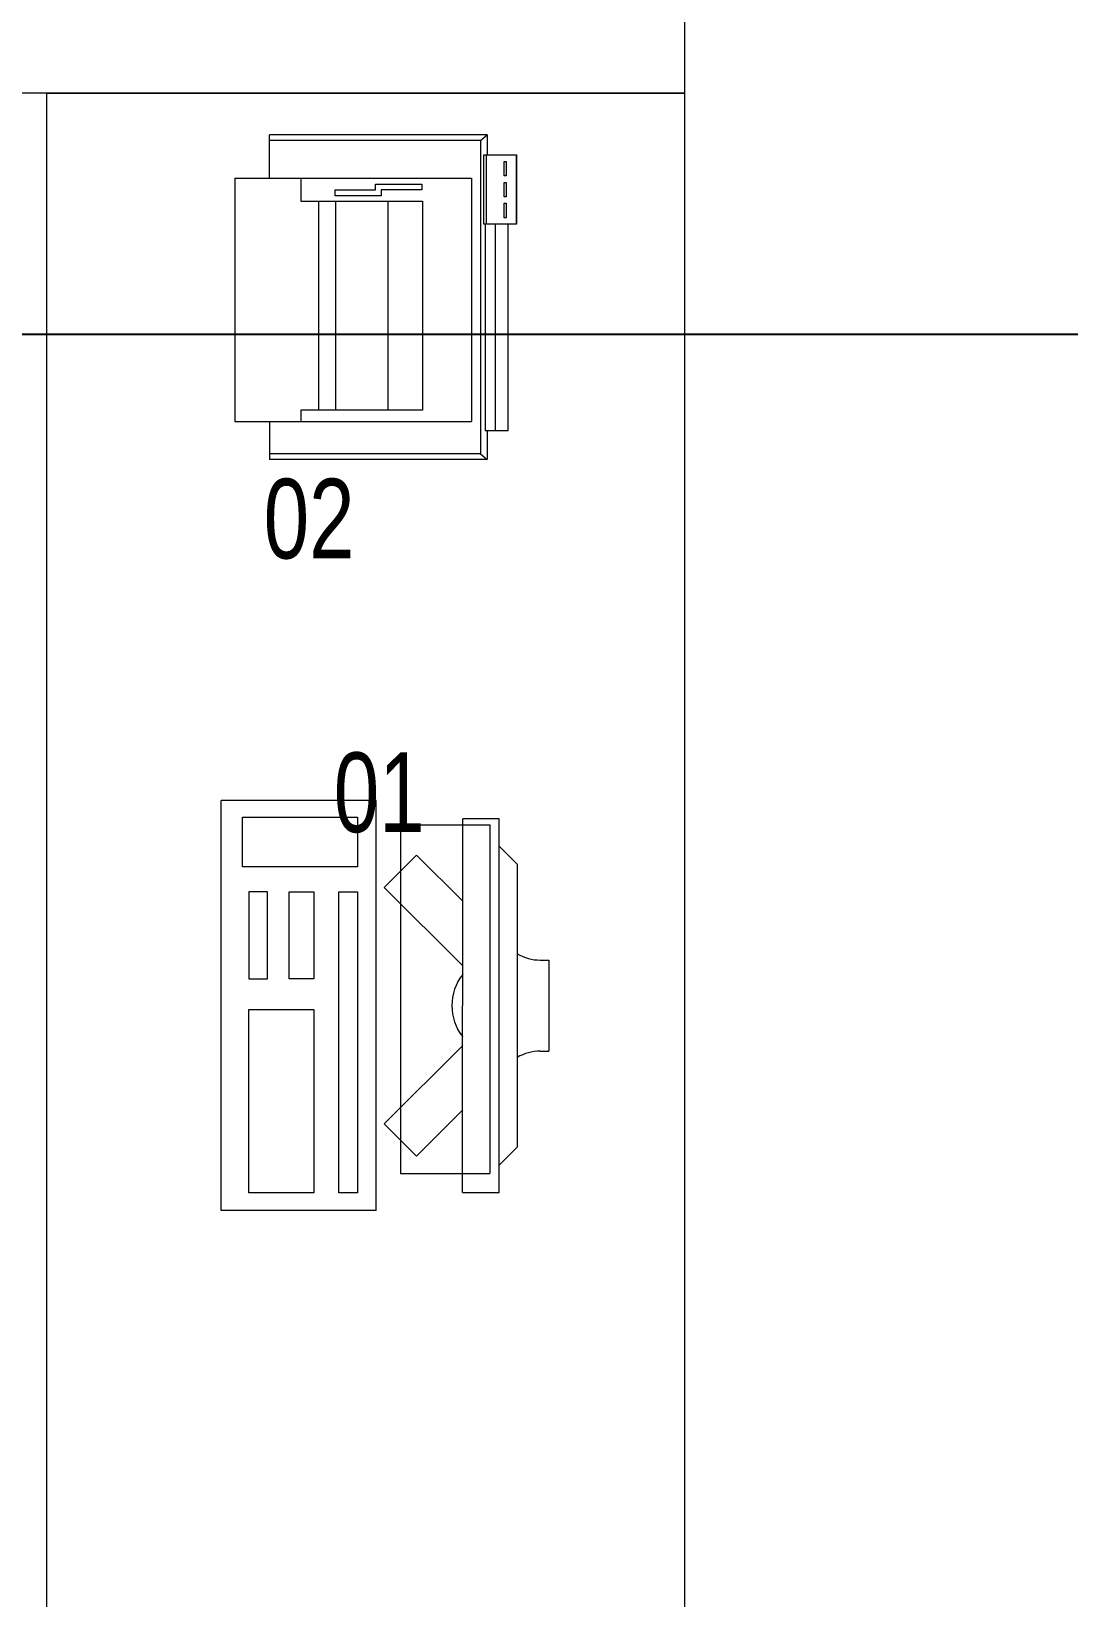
# Model space of a CAD drawing. Header units: metres. Extents: x -18745 to 220762, y -1579758 to -1356048.
# Drawn here: x 102833 to 103972, y -1405674 to -1403955 of the extents above; entities that cross this region are included whole.
import ezdxf

# ---------------------------------------------------------------- set-up
doc = ezdxf.new("R2010")
doc.units = ezdxf.units.M
doc.layers.get('0').update_dxf_attribs({"lineweight": 0})
doc.layers.add('A-100 - Copy$0$axes', color=8, linetype='Continuous')
doc.layers.add('A-100 - Copy$0$Medical Equipment and Furniture', color=8, linetype='Continuous', lineweight=0)
doc.layers.add('A-100 - Copy$0$Walls', color=8, linetype='Continuous', lineweight=0)
doc.styles.add('A-100 - Copy$0$X3G_ENTITY_257CFD', font='swisscl.ttf', dxfattribs={"height": 200})

# ---------------------------------------------------------------- blocks, each defined once
blk = doc.blocks.new('A-100 - Copy$0$ITCWLS1-P')
for p, q in [((-0.17, 0.45), (-0.17, 0)), ((-0.17, 0.45), (0, 0.45)), ((0, 0.45), (0, 0)), ((-0.2651, 0.43, 0), (-0.3051, 0.43, 0)), ((-0.3051, 0.43, 0), (-0.3051, 0.02, 0)), ((-0.2651, 0.43, 0), (-0.2651, 0.02, 0)), ((-0.1496, 0.4305), (-0.1291, 0.4305)), ((-0.1291, 0.4305), (-0.1291, 0.4089)), ((-0.3251, 0.38, 0), (-0.3051, 0.4, 0)), ((-0.197, 0.4094), (-0.295, 0.4094)), ((-0.295, 0.0264), (-0.295, 0.4094)), ((-0.197, 0.0264), (-0.197, 0.4094)), ((-0.3251, 0.38, 0), (-0.3251, 0.07, 0)), ((-0.3503, 0.275), (-0.3596, 0.275)), ((-0.3596, 0.175), (-0.3596, 0.275)), ((-0.3503, 0.175), (-0.3596, 0.175)), ((-0.3251, 0.07, 0), (-0.3051, 0.05, 0)), ((-0.3051, 0.02, 0), (-0.2651, 0.02, 0)), ((-0.197, 0.0264), (-0.295, 0.0264)), ((-0.17, 0), (0, 0))]:
    blk.add_line(p, q)
at = {"extrusion": (2.48281e-10, 3.18408e-10, -1)}
for p, q in [((-0.2651, 0.3395), (-0.2144, 0.3902)), ((-0.1791, 0.3548), (-0.2144, 0.3902)), ((-0.2651, 0.2688), (-0.1791, 0.3548))]:
    blk.add_line(p, q, dxfattribs=at)
at = {"extrusion": (2.48281e-10, -3.18408e-10, -1)}
for p, q in [((-0.2651, 0.1812), (-0.1791, 0.0952)), ((-0.2651, 0.1105), (-0.2144, 0.0598)), ((-0.1791, 0.0952), (-0.2144, 0.0598))]:
    blk.add_line(p, q, dxfattribs=at)
for points in [[(-0.1291, 0.4089), (-0.1291, 0.1), (-0.1496, 0.1), (-0.1496, 0.4305)], [(-0.1496, 0.1), (-0.1496, 0.1), (-0.1496, 0.1), (-0.1496, 0.1), (-0.1496, 0.1), (-0.1496, 0.1), (-0.1496, 0.1), (-0.1496, 0.1), (-0.1496, 0.1)], [(-0.1496, 0.1), (-0.1496, 0.1), (-0.1496, 0.1), (-0.1496, 0.1), (-0.1496, 0.1), (-0.1496, 0.1), (-0.1496, 0.1), (-0.1496, 0.1), (-0.1496, 0.1), (-0.1496, 0.1), (-0.1496, 0.1), (-0.1496, 0.1), (-0.1496, 0.1), (-0.1496, 0.1), (-0.1496, 0.1), (-0.1496, 0.1), (-0.1496, 0.1), (-0.1496, 0.1)], [(-0.1496, 0.1), (-0.1496, 0.1), (-0.1496, 0.1), (-0.1496, 0.1), (-0.1496, 0.1), (-0.1496, 0.1), (-0.1496, 0.1), (-0.1496, 0.1), (-0.1496, 0.1), (-0.1496, 0.1)], [(-0.1496, 0.1), (-0.1496, 0.1), (-0.1496, 0.1), (-0.1496, 0.1), (-0.1496, 0.1), (-0.1496, 0.1), (-0.1496, 0.1)], [(-0.1496, 0.1), (-0.1496, 0.1), (-0.1496, 0.1), (-0.1496, 0.1), (-0.1496, 0.1), (-0.1496, 0.1), (-0.1496, 0.1), (-0.1496, 0.1), (-0.1496, 0.1), (-0.1496, 0.1)], [(-0.1496, 0.1), (-0.1496, 0.1), (-0.1496, 0.1), (-0.1496, 0.1), (-0.1496, 0.1), (-0.1496, 0.1), (-0.1496, 0.1), (-0.1496, 0.1), (-0.1496, 0.1), (-0.1496, 0.1), (-0.1496, 0.1), (-0.1496, 0.1), (-0.1496, 0.1), (-0.1496, 0.1), (-0.1496, 0.1)], [(-0.1496, 0.1), (-0.1496, 0.1), (-0.1496, 0.1), (-0.1496, 0.1), (-0.1496, 0.1), (-0.1496, 0.1), (-0.1496, 0.1), (-0.1496, 0.1), (-0.1496, 0.1), (-0.1496, 0.1)], [(-0.1496, 0.1), (-0.1496, 0.1), (-0.1496, 0.1), (-0.1496, 0.1), (-0.1496, 0.1), (-0.1496, 0.1), (-0.1496, 0.1), (-0.1496, 0.1), (-0.1496, 0.1), (-0.1496, 0.1)], [(-0.1496, 0.1), (-0.1496, 0.1), (-0.1496, 0.1), (-0.1496, 0.1), (-0.1496, 0.1), (-0.1496, 0.1), (-0.1496, 0.1), (-0.1496, 0.1), (-0.1496, 0.1), (-0.1496, 0.1), (-0.1496, 0.1), (-0.1496, 0.1), (-0.1496, 0.1), (-0.1496, 0.1), (-0.1496, 0.1), (-0.1496, 0.1), (-0.1496, 0.1), (-0.1496, 0.1), (-0.1496, 0.1), (-0.1496, 0.1), (-0.1496, 0.1), (-0.1496, 0.1), (-0.1496, 0.1), (-0.1496, 0.1), (-0.1496, 0.1), (-0.1496, 0.1), (-0.1496, 0.1), (-0.1496, 0.1), (-0.1496, 0.1), (-0.1496, 0.1), (-0.1496, 0.1), (-0.1496, 0.1), (-0.1496, 0.1), (-0.1496, 0.1), (-0.1496, 0.1), (-0.1496, 0.1), (-0.1496, 0.1), (-0.1496, 0.1), (-0.1496, 0.1), (-0.1496, 0.1), (-0.1496, 0.1), (-0.1496, 0.1), (-0.1496, 0.1), (-0.1496, 0.1), (-0.1496, 0.1), (-0.1496, 0.1), (-0.1496, 0.1), (-0.1496, 0.1), (-0.1496, 0.1), (-0.1496, 0.1), (-0.1496, 0.1), (-0.1496, 0.1), (-0.1496, 0.1), (-0.1496, 0.1)], [(-0.1496, 0.1), (-0.1496, 0.1), (-0.1496, 0.1), (-0.1496, 0.1), (-0.1496, 0.1), (-0.1496, 0.1), (-0.1496, 0.1), (-0.1496, 0.1), (-0.1496, 0.1), (-0.1496, 0.1), (-0.1496, 0.1), (-0.1496, 0.1), (-0.1496, 0.1), (-0.1496, 0.1), (-0.1496, 0.1), (-0.1496, 0.1), (-0.1496, 0.1), (-0.1496, 0.1), (-0.1496, 0.1), (-0.1496, 0.1), (-0.1496, 0.1), (-0.1496, 0.1), (-0.1496, 0.1), (-0.1496, 0.1), (-0.1496, 0.1), (-0.1496, 0.1), (-0.1496, 0.1), (-0.1496, 0.1), (-0.1496, 0.1), (-0.1496, 0.1), (-0.1496, 0.1), (-0.1496, 0.1), (-0.1496, 0.1), (-0.1496, 0.1), (-0.1496, 0.1), (-0.1496, 0.1), (-0.1496, 0.1), (-0.1496, 0.1), (-0.1496, 0.1), (-0.1496, 0.1), (-0.1496, 0.1), (-0.1496, 0.1), (-0.1496, 0.1), (-0.1496, 0.1), (-0.1496, 0.1), (-0.1496, 0.1), (-0.1496, 0.1), (-0.1496, 0.1), (-0.1496, 0.1), (-0.1496, 0.1), (-0.1496, 0.1), (-0.1496, 0.1), (-0.1496, 0.1), (-0.1496, 0.1), (-0.1496, 0.1), (-0.1496, 0.1), (-0.1496, 0.1), (-0.1496, 0.1), (-0.1496, 0.1), (-0.1496, 0.1), (-0.1496, 0.1), (-0.1496, 0.1), (-0.1496, 0.1), (-0.1496, 0.1), (-0.1496, 0.1), (-0.1496, 0.1), (-0.1496, 0.1), (-0.1496, 0.1), (-0.1496, 0.1), (-0.1496, 0.1), (-0.1496, 0.1), (-0.1496, 0.1), (-0.1496, 0.1), (-0.1496, 0.1), (-0.1496, 0.1), (-0.1496, 0.1), (-0.1496, 0.1), (-0.1496, 0.1), (-0.1496, 0.1), (-0.1496, 0.1), (-0.1496, 0.1), (-0.1496, 0.1), (-0.1496, 0.1), (-0.1496, 0.1), (-0.1496, 0.1), (-0.1496, 0.1), (-0.1496, 0.1), (-0.1496, 0.1), (-0.1496, 0.1)], [(-0.1496, 0.1), (-0.1496, 0.1), (-0.1496, 0.1), (-0.1496, 0.1), (-0.1496, 0.1), (-0.1496, 0.1), (-0.1496, 0.1), (-0.1496, 0.1), (-0.1496, 0.1), (-0.1496, 0.1), (-0.1496, 0.1), (-0.1496, 0.1)], [(-0.1496, 0.1), (-0.1496, 0.1), (-0.1496, 0.1), (-0.1496, 0.1), (-0.1496, 0.1), (-0.1496, 0.1), (-0.1496, 0.1)], [(-0.1496, 0.1), (-0.1496, 0.1), (-0.1496, 0.1), (-0.1496, 0.1), (-0.1496, 0.1), (-0.1496, 0.1), (-0.1496, 0.1), (-0.1496, 0.1), (-0.1496, 0.1), (-0.1496, 0.1), (-0.1496, 0.1), (-0.1496, 0.1), (-0.1496, 0.1), (-0.1496, 0.1), (-0.1496, 0.1), (-0.1496, 0.1), (-0.1496, 0.1)], [(-0.1496, 0.1), (-0.1496, 0.1), (-0.1496, 0.1), (-0.1496, 0.1), (-0.1496, 0.1), (-0.1496, 0.1), (-0.1496, 0.1), (-0.1496, 0.1), (-0.1496, 0.1), (-0.1496, 0.1), (-0.1496, 0.1), (-0.1496, 0.1), (-0.1496, 0.1), (-0.1496, 0.1), (-0.1496, 0.1), (-0.1496, 0.1), (-0.1496, 0.1), (-0.1496, 0.1), (-0.1496, 0.1), (-0.1496, 0.1), (-0.1496, 0.1), (-0.1496, 0.1), (-0.1496, 0.1), (-0.1496, 0.1), (-0.1496, 0.1), (-0.1496, 0.1), (-0.1496, 0.1), (-0.1496, 0.1), (-0.1496, 0.1), (-0.1496, 0.1), (-0.1496, 0.1), (-0.1496, 0.1), (-0.1496, 0.1), (-0.1496, 0.1), (-0.1496, 0.1), (-0.1496, 0.1), (-0.1496, 0.1), (-0.1496, 0.1), (-0.1496, 0.1), (-0.1496, 0.1), (-0.1496, 0.1), (-0.1496, 0.1), (-0.1496, 0.1), (-0.1496, 0.1), (-0.1496, 0.1), (-0.1496, 0.1), (-0.1496, 0.1), (-0.1496, 0.1), (-0.1496, 0.1), (-0.1496, 0.1), (-0.1496, 0.1), (-0.1496, 0.1), (-0.1496, 0.1), (-0.1496, 0.1), (-0.1496, 0.1), (-0.1496, 0.1), (-0.1496, 0.1), (-0.1496, 0.1), (-0.1496, 0.1), (-0.1496, 0.1), (-0.1496, 0.1), (-0.1496, 0.1), (-0.1496, 0.1), (-0.1496, 0.1), (-0.1496, 0.1), (-0.1496, 0.1), (-0.1496, 0.1), (-0.1496, 0.1), (-0.1496, 0.1), (-0.1496, 0.1), (-0.1496, 0.1), (-0.1496, 0.1), (-0.1496, 0.1), (-0.1496, 0.1), (-0.1496, 0.1), (-0.1496, 0.1), (-0.1496, 0.1), (-0.1496, 0.1), (-0.1496, 0.1), (-0.1496, 0.1), (-0.1496, 0.1), (-0.1496, 0.1), (-0.1496, 0.1), (-0.1496, 0.1), (-0.1496, 0.1), (-0.1496, 0.1), (-0.1496, 0.1), (-0.1496, 0.1), (-0.1496, 0.1), (-0.1496, 0.1), (-0.1496, 0.1), (-0.1496, 0.1), (-0.1496, 0.1), (-0.1496, 0.1), (-0.1496, 0.1), (-0.1496, 0.1), (-0.1496, 0.1), (-0.1496, 0.1), (-0.1496, 0.1), (-0.1496, 0.1), (-0.1496, 0.1), (-0.1496, 0.1), (-0.1496, 0.1), (-0.1496, 0.1), (-0.1496, 0.1), (-0.1496, 0.1), (-0.1496, 0.1), (-0.1496, 0.1), (-0.1496, 0.1), (-0.1496, 0.1), (-0.1496, 0.1)], [(-0.1496, 0.1), (-0.1496, 0.1), (-0.1496, 0.1), (-0.1496, 0.1), (-0.1496, 0.1), (-0.1496, 0.1), (-0.1496, 0.1), (-0.1496, 0.1)]]:
    blk.add_lwpolyline(points)
for points in [[(-0.1019, 0.4305), (-0.0304, 0.4305), (-0.0304, 0.2294), (-0.1019, 0.2294)], [(-0.1019, 0.1954), (-0.0747, 0.1954), (-0.0747, 0.1), (-0.1019, 0.1)], [(-0.0304, 0.1954), (-0.0508, 0.1954), (-0.0508, 0.1), (-0.0304, 0.1)], [(-0.1496, 0.1), (-0.1496, 0.1), (-0.1496, 0.1), (-0.1496, 0.1), (-0.1496, 0.1), (-0.1496, 0.1), (-0.1496, 0.1), (-0.1496, 0.1), (-0.1496, 0.1), (-0.1496, 0.1), (-0.1496, 0.1), (-0.1496, 0.1), (-0.1496, 0.1), (-0.1496, 0.1), (-0.1496, 0.1), (-0.1496, 0.1), (-0.1496, 0.1), (-0.1496, 0.1), (-0.1496, 0.1), (-0.1496, 0.1), (-0.1496, 0.1), (-0.1496, 0.1), (-0.1496, 0.1), (-0.1496, 0.1), (-0.1496, 0.1), (-0.1496, 0.1), (-0.1496, 0.1), (-0.1496, 0.1), (-0.1496, 0.1), (-0.1496, 0.1), (-0.1496, 0.1), (-0.1496, 0.1), (-0.1496, 0.1), (-0.1496, 0.1), (-0.1496, 0.1), (-0.1496, 0.1), (-0.1496, 0.1), (-0.1496, 0.1), (-0.1496, 0.1), (-0.1496, 0.1), (-0.1496, 0.1), (-0.1496, 0.1), (-0.1496, 0.1), (-0.1496, 0.1), (-0.1496, 0.1), (-0.1496, 0.1), (-0.1496, 0.1), (-0.1496, 0.1), (-0.1496, 0.1), (-0.1496, 0.1), (-0.1496, 0.1), (-0.1496, 0.1), (-0.1496, 0.1), (-0.1496, 0.1), (-0.1496, 0.1), (-0.1496, 0.1), (-0.1496, 0.1), (-0.1496, 0.1), (-0.1496, 0.1), (-0.1496, 0.1), (-0.1496, 0.1), (-0.1496, 0.1), (-0.1496, 0.1), (-0.1496, 0.1), (-0.1496, 0.1), (-0.1496, 0.1), (-0.1496, 0.1), (-0.1496, 0.1), (-0.1496, 0.1), (-0.1496, 0.1), (-0.1496, 0.1), (-0.1496, 0.1), (-0.1496, 0.1), (-0.1496, 0.1), (-0.1496, 0.1), (-0.1496, 0.1), (-0.1496, 0.1), (-0.1496, 0.1), (-0.1496, 0.1), (-0.1496, 0.1), (-0.1496, 0.1), (-0.1496, 0.1), (-0.1496, 0.1), (-0.1496, 0.1), (-0.1496, 0.1), (-0.1496, 0.1), (-0.1496, 0.1), (-0.1496, 0.1), (-0.1496, 0.1), (-0.1496, 0.1), (-0.1496, 0.1), (-0.1496, 0.1), (-0.1496, 0.1), (-0.1496, 0.1), (-0.1496, 0.1), (-0.1496, 0.1), (-0.1496, 0.1), (-0.1496, 0.1), (-0.1496, 0.1), (-0.1496, 0.1), (-0.1496, 0.1), (-0.1496, 0.1), (-0.1496, 0.1), (-0.1496, 0.1), (-0.1496, 0.1), (-0.1496, 0.1), (-0.1496, 0.1), (-0.1496, 0.1), (-0.1496, 0.1), (-0.1496, 0.1), (-0.1496, 0.1), (-0.1496, 0.1), (-0.1496, 0.1), (-0.1496, 0.1), (-0.1496, 0.1), (-0.1496, 0.1), (-0.1496, 0.1), (-0.1496, 0.1), (-0.1496, 0.1), (-0.1496, 0.1), (-0.1496, 0.1), (-0.1496, 0.1), (-0.1496, 0.1), (-0.1496, 0.1), (-0.1496, 0.1), (-0.1496, 0.1), (-0.1496, 0.1), (-0.1496, 0.1), (-0.1496, 0.1), (-0.1496, 0.1), (-0.1496, 0.1), (-0.1496, 0.1), (-0.1496, 0.1), (-0.1496, 0.1), (-0.1496, 0.1), (-0.1496, 0.1), (-0.1496, 0.1), (-0.1496, 0.1), (-0.1496, 0.1), (-0.1496, 0.1), (-0.1496, 0.1), (-0.1496, 0.1), (-0.1496, 0.1), (-0.1496, 0.1), (-0.1496, 0.1), (-0.1496, 0.1), (-0.1496, 0.1), (-0.1496, 0.1), (-0.1496, 0.1), (-0.1496, 0.1), (-0.1496, 0.1), (-0.1496, 0.1), (-0.1496, 0.1), (-0.1496, 0.1), (-0.1496, 0.1), (-0.1496, 0.1), (-0.1496, 0.1), (-0.1496, 0.1), (-0.1496, 0.1), (-0.1496, 0.1), (-0.1496, 0.1), (-0.1496, 0.1), (-0.1496, 0.1), (-0.1496, 0.1), (-0.1496, 0.1), (-0.1496, 0.1), (-0.1496, 0.1), (-0.1496, 0.1), (-0.1496, 0.1), (-0.1496, 0.1), (-0.1496, 0.1), (-0.1496, 0.1), (-0.1496, 0.1), (-0.1496, 0.1), (-0.1496, 0.1), (-0.1496, 0.1), (-0.1496, 0.1), (-0.1496, 0.1), (-0.1496, 0.1), (-0.1496, 0.1), (-0.1496, 0.1), (-0.1496, 0.1), (-0.1496, 0.1), (-0.1496, 0.1), (-0.1496, 0.1), (-0.1496, 0.1), (-0.1496, 0.1), (-0.1496, 0.1), (-0.1496, 0.1), (-0.1496, 0.1), (-0.1496, 0.1), (-0.1496, 0.1), (-0.1496, 0.1), (-0.1496, 0.1), (-0.1496, 0.1), (-0.1496, 0.1), (-0.1496, 0.1), (-0.1496, 0.1), (-0.1496, 0.1), (-0.1496, 0.1), (-0.1496, 0.1), (-0.1496, 0.1), (-0.1496, 0.1), (-0.1496, 0.1), (-0.1496, 0.1), (-0.1496, 0.1), (-0.1496, 0.1), (-0.1496, 0.1), (-0.1496, 0.1), (-0.1496, 0.1), (-0.1496, 0.1), (-0.1496, 0.1), (-0.1496, 0.1), (-0.1496, 0.1), (-0.1496, 0.1), (-0.1496, 0.1), (-0.1496, 0.1), (-0.1496, 0.1), (-0.1496, 0.1), (-0.1496, 0.1), (-0.1496, 0.1), (-0.1496, 0.1), (-0.1496, 0.1), (-0.1496, 0.1), (-0.1496, 0.1), (-0.1496, 0.1), (-0.1496, 0.1), (-0.1496, 0.1), (-0.1496, 0.1), (-0.1496, 0.1), (-0.1496, 0.1), (-0.1496, 0.1), (-0.1496, 0.1), (-0.1496, 0.1), (-0.1496, 0.1), (-0.1496, 0.1), (-0.1496, 0.1), (-0.1496, 0.1), (-0.1496, 0.1), (-0.1496, 0.1), (-0.1496, 0.1), (-0.1496, 0.1), (-0.1496, 0.1), (-0.1496, 0.1), (-0.1496, 0.1), (-0.1496, 0.1), (-0.1496, 0.1), (-0.1496, 0.1), (-0.1496, 0.1), (-0.1496, 0.1), (-0.1496, 0.1), (-0.1496, 0.1), (-0.1496, 0.1), (-0.1496, 0.1), (-0.1496, 0.1), (-0.1496, 0.1), (-0.1496, 0.1), (-0.1496, 0.1), (-0.1496, 0.1), (-0.1496, 0.1), (-0.1496, 0.1), (-0.1496, 0.1), (-0.1496, 0.1), (-0.1496, 0.1), (-0.1496, 0.1), (-0.1496, 0.1), (-0.1496, 0.1), (-0.1496, 0.1), (-0.1496, 0.1), (-0.1496, 0.1), (-0.1496, 0.1), (-0.1496, 0.1), (-0.1496, 0.1), (-0.1496, 0.1), (-0.1496, 0.1), (-0.1496, 0.1), (-0.1496, 0.1)], [(-0.1496, 0.1), (-0.1496, 0.1), (-0.1496, 0.1), (-0.1496, 0.1), (-0.1496, 0.1), (-0.1496, 0.1), (-0.1496, 0.1), (-0.1496, 0.1), (-0.1496, 0.1), (-0.1496, 0.1), (-0.1496, 0.1), (-0.1496, 0.1), (-0.1496, 0.1), (-0.1496, 0.1), (-0.1496, 0.1), (-0.1496, 0.1), (-0.1496, 0.1), (-0.1496, 0.1), (-0.1496, 0.1), (-0.1496, 0.1), (-0.1496, 0.1), (-0.1496, 0.1), (-0.1496, 0.1), (-0.1496, 0.1), (-0.1496, 0.1), (-0.1496, 0.1), (-0.1496, 0.1), (-0.1496, 0.1), (-0.1496, 0.1), (-0.1496, 0.1), (-0.1496, 0.1), (-0.1496, 0.1), (-0.1496, 0.1), (-0.1496, 0.1), (-0.1496, 0.1), (-0.1496, 0.1), (-0.1496, 0.1), (-0.1496, 0.1), (-0.1496, 0.1), (-0.1496, 0.1), (-0.1496, 0.1), (-0.1496, 0.1), (-0.1496, 0.1), (-0.1496, 0.1), (-0.1496, 0.1), (-0.1496, 0.1), (-0.1496, 0.1), (-0.1496, 0.1), (-0.1496, 0.1), (-0.1496, 0.1), (-0.1496, 0.1), (-0.1496, 0.1), (-0.1496, 0.1), (-0.1496, 0.1), (-0.1496, 0.1), (-0.1496, 0.1), (-0.1496, 0.1), (-0.1496, 0.1), (-0.1496, 0.1), (-0.1496, 0.1), (-0.1496, 0.1), (-0.1496, 0.1), (-0.1496, 0.1), (-0.1496, 0.1), (-0.1496, 0.1), (-0.1496, 0.1), (-0.1496, 0.1), (-0.1496, 0.1), (-0.1496, 0.1), (-0.1496, 0.1), (-0.1496, 0.1), (-0.1496, 0.1), (-0.1496, 0.1), (-0.1496, 0.1), (-0.1496, 0.1), (-0.1496, 0.1), (-0.1496, 0.1), (-0.1496, 0.1), (-0.1496, 0.1), (-0.1496, 0.1), (-0.1496, 0.1), (-0.1496, 0.1), (-0.1496, 0.1), (-0.1496, 0.1), (-0.1496, 0.1), (-0.1496, 0.1), (-0.1496, 0.1), (-0.1496, 0.1), (-0.1496, 0.1), (-0.1496, 0.1), (-0.1496, 0.1), (-0.1496, 0.1), (-0.1496, 0.1), (-0.1496, 0.1), (-0.1496, 0.1), (-0.1496, 0.1), (-0.1496, 0.1), (-0.1496, 0.1), (-0.1496, 0.1), (-0.1496, 0.1), (-0.1496, 0.1), (-0.1496, 0.1), (-0.1496, 0.1), (-0.1496, 0.1), (-0.1496, 0.1), (-0.1496, 0.1), (-0.1496, 0.1), (-0.1496, 0.1), (-0.1496, 0.1), (-0.1496, 0.1), (-0.1496, 0.1), (-0.1496, 0.1), (-0.1496, 0.1), (-0.1496, 0.1), (-0.1496, 0.1), (-0.1496, 0.1), (-0.1496, 0.1), (-0.1496, 0.1), (-0.1496, 0.1), (-0.1496, 0.1), (-0.1496, 0.1), (-0.1496, 0.1), (-0.1496, 0.1), (-0.1496, 0.1), (-0.1496, 0.1), (-0.1496, 0.1), (-0.1496, 0.1), (-0.1496, 0.1), (-0.1496, 0.1), (-0.1496, 0.1), (-0.1496, 0.1), (-0.1496, 0.1), (-0.1496, 0.1), (-0.1496, 0.1), (-0.1496, 0.1), (-0.1496, 0.1), (-0.1496, 0.1), (-0.1496, 0.1), (-0.1496, 0.1), (-0.1496, 0.1), (-0.1496, 0.1), (-0.1496, 0.1), (-0.1496, 0.1), (-0.1496, 0.1), (-0.1496, 0.1), (-0.1496, 0.1), (-0.1496, 0.1), (-0.1496, 0.1), (-0.1496, 0.1), (-0.1496, 0.1), (-0.1496, 0.1), (-0.1496, 0.1), (-0.1496, 0.1), (-0.1496, 0.1), (-0.1496, 0.1), (-0.1496, 0.1), (-0.1496, 0.1), (-0.1496, 0.1), (-0.1496, 0.1), (-0.1496, 0.1), (-0.1496, 0.1), (-0.1496, 0.1), (-0.1496, 0.1), (-0.1496, 0.1), (-0.1496, 0.1), (-0.1496, 0.1), (-0.1496, 0.1), (-0.1496, 0.1), (-0.1496, 0.1), (-0.1496, 0.1), (-0.1496, 0.1), (-0.1496, 0.1), (-0.1496, 0.1), (-0.1496, 0.1), (-0.1496, 0.1), (-0.1496, 0.1), (-0.1496, 0.1), (-0.1496, 0.1), (-0.1496, 0.1), (-0.1496, 0.1), (-0.1496, 0.1), (-0.1496, 0.1), (-0.1496, 0.1), (-0.1496, 0.1), (-0.1496, 0.1), (-0.1496, 0.1), (-0.1496, 0.1), (-0.1496, 0.1), (-0.1496, 0.1), (-0.1496, 0.1), (-0.1496, 0.1), (-0.1496, 0.1), (-0.1496, 0.1), (-0.1496, 0.1), (-0.1496, 0.1), (-0.1496, 0.1), (-0.1496, 0.1), (-0.1496, 0.1), (-0.1496, 0.1), (-0.1496, 0.1), (-0.1496, 0.1), (-0.1496, 0.1), (-0.1496, 0.1), (-0.1496, 0.1), (-0.1496, 0.1), (-0.1496, 0.1), (-0.1496, 0.1), (-0.1496, 0.1), (-0.1496, 0.1), (-0.1496, 0.1), (-0.1496, 0.1), (-0.1496, 0.1), (-0.1496, 0.1), (-0.1496, 0.1)], [(-0.1496, 0.1), (-0.1496, 0.1), (-0.1496, 0.1), (-0.1496, 0.1), (-0.1496, 0.1), (-0.1496, 0.1), (-0.1496, 0.1), (-0.1496, 0.1), (-0.1496, 0.1), (-0.1496, 0.1), (-0.1496, 0.1), (-0.1496, 0.1), (-0.1496, 0.1), (-0.1496, 0.1), (-0.1496, 0.1), (-0.1496, 0.1), (-0.1496, 0.1), (-0.1496, 0.1), (-0.1496, 0.1), (-0.1496, 0.1), (-0.1496, 0.1), (-0.1496, 0.1), (-0.1496, 0.1), (-0.1496, 0.1), (-0.1496, 0.1), (-0.1496, 0.1), (-0.1496, 0.1), (-0.1496, 0.1), (-0.1496, 0.1), (-0.1496, 0.1), (-0.1496, 0.1), (-0.1496, 0.1), (-0.1496, 0.1), (-0.1496, 0.1), (-0.1496, 0.1), (-0.1496, 0.1), (-0.1496, 0.1), (-0.1496, 0.1), (-0.1496, 0.1), (-0.1496, 0.1), (-0.1496, 0.1), (-0.1496, 0.1), (-0.1496, 0.1), (-0.1496, 0.1), (-0.1496, 0.1), (-0.1496, 0.1), (-0.1496, 0.1), (-0.1496, 0.1), (-0.1496, 0.1), (-0.1496, 0.1), (-0.1496, 0.1), (-0.1496, 0.1), (-0.1496, 0.1), (-0.1496, 0.1), (-0.1496, 0.1), (-0.1496, 0.1), (-0.1496, 0.1), (-0.1496, 0.1), (-0.1496, 0.1), (-0.1496, 0.1), (-0.1496, 0.1), (-0.1496, 0.1), (-0.1496, 0.1), (-0.1496, 0.1), (-0.1496, 0.1), (-0.1496, 0.1), (-0.1496, 0.1), (-0.1496, 0.1), (-0.1496, 0.1), (-0.1496, 0.1), (-0.1496, 0.1), (-0.1496, 0.1), (-0.1496, 0.1), (-0.1496, 0.1), (-0.1496, 0.1), (-0.1496, 0.1), (-0.1496, 0.1), (-0.1496, 0.1), (-0.1496, 0.1), (-0.1496, 0.1), (-0.1496, 0.1), (-0.1496, 0.1), (-0.1496, 0.1), (-0.1496, 0.1), (-0.1496, 0.1), (-0.1496, 0.1), (-0.1496, 0.1), (-0.1496, 0.1), (-0.1496, 0.1), (-0.1496, 0.1), (-0.1496, 0.1), (-0.1496, 0.1), (-0.1496, 0.1), (-0.1496, 0.1), (-0.1496, 0.1), (-0.1496, 0.1), (-0.1496, 0.1), (-0.1496, 0.1), (-0.1496, 0.1), (-0.1496, 0.1), (-0.1496, 0.1), (-0.1496, 0.1), (-0.1496, 0.1), (-0.1496, 0.1), (-0.1496, 0.1), (-0.1496, 0.1), (-0.1496, 0.1), (-0.1496, 0.1), (-0.1496, 0.1), (-0.1496, 0.1), (-0.1496, 0.1), (-0.1496, 0.1), (-0.1496, 0.1), (-0.1496, 0.1), (-0.1496, 0.1), (-0.1496, 0.1), (-0.1496, 0.1), (-0.1496, 0.1), (-0.1496, 0.1), (-0.1496, 0.1), (-0.1496, 0.1), (-0.1496, 0.1), (-0.1496, 0.1), (-0.1496, 0.1), (-0.1496, 0.1), (-0.1496, 0.1), (-0.1496, 0.1), (-0.1496, 0.1), (-0.1496, 0.1), (-0.1496, 0.1), (-0.1496, 0.1), (-0.1496, 0.1), (-0.1496, 0.1), (-0.1496, 0.1), (-0.1496, 0.1), (-0.1496, 0.1), (-0.1496, 0.1), (-0.1496, 0.1), (-0.1496, 0.1), (-0.1496, 0.1), (-0.1496, 0.1), (-0.1496, 0.1), (-0.1496, 0.1), (-0.1496, 0.1), (-0.1496, 0.1), (-0.1496, 0.1), (-0.1496, 0.1), (-0.1496, 0.1), (-0.1496, 0.1), (-0.1496, 0.1), (-0.1496, 0.1), (-0.1496, 0.1), (-0.1496, 0.1), (-0.1496, 0.1), (-0.1496, 0.1), (-0.1496, 0.1), (-0.1496, 0.1), (-0.1496, 0.1), (-0.1496, 0.1), (-0.1496, 0.1), (-0.1496, 0.1), (-0.1496, 0.1), (-0.1496, 0.1), (-0.1496, 0.1), (-0.1496, 0.1), (-0.1496, 0.1), (-0.1496, 0.1), (-0.1496, 0.1), (-0.1496, 0.1), (-0.1496, 0.1), (-0.1496, 0.1), (-0.1496, 0.1), (-0.1496, 0.1), (-0.1496, 0.1), (-0.1496, 0.1), (-0.1496, 0.1), (-0.1496, 0.1), (-0.1496, 0.1), (-0.1496, 0.1), (-0.1496, 0.1), (-0.1496, 0.1), (-0.1496, 0.1), (-0.1496, 0.1), (-0.1496, 0.1), (-0.1496, 0.1), (-0.1496, 0.1), (-0.1496, 0.1), (-0.1496, 0.1), (-0.1496, 0.1), (-0.1496, 0.1), (-0.1496, 0.1), (-0.1496, 0.1), (-0.1496, 0.1), (-0.1496, 0.1), (-0.1496, 0.1), (-0.1496, 0.1), (-0.1496, 0.1), (-0.1496, 0.1), (-0.1496, 0.1), (-0.1496, 0.1), (-0.1496, 0.1), (-0.1496, 0.1), (-0.1496, 0.1), (-0.1496, 0.1), (-0.1496, 0.1), (-0.1496, 0.1), (-0.1496, 0.1), (-0.1496, 0.1), (-0.1496, 0.1), (-0.1496, 0.1), (-0.1496, 0.1), (-0.1496, 0.1), (-0.1496, 0.1), (-0.1496, 0.1), (-0.1496, 0.1), (-0.1496, 0.1), (-0.1496, 0.1), (-0.1496, 0.1), (-0.1496, 0.1)], [(-0.1496, 0.0727), (-0.0236, 0.0727), (-0.0236, 0.0182), (-0.1496, 0.0182)]]:
    blk.add_lwpolyline(points, close=True)
for centre, radius, start, end in [((-0.3503, 0.325), 0.05, 270, 300.3093), ((-0.3089, 0.225), 0.0556, 321.9431, 38.0569), ((-0.3503, 0.125), 0.05, 59.6907, 90)]:
    blk.add_arc(centre, radius, start, end)
blk = doc.blocks.new('A-100 - Copy$0$ITPPLT2C-P')
for p, q in [((0.0229, 0.0318), (0.2618, 0.0318)), ((0.0304, 0.0256), (0.0229, 0.0318)), ((0.0229, 0), (0.0229, 0.0318)), ((0.0304, -0.3182), (0.0304, 0.0256)), ((0.0304, 0.0256), (0.2618, 0.0256)), ((0.2618, -0.0096), (0.2618, 0.0318)), ((0, 0), (0, -0.2262)), ((0.0252, 0), (0, 0)), ((0.0139, 0), (0.0139, -0.2262)), ((0.0252, 0), (0.0139, 0)), ((0.0252, -0.2262), (0.0252, 0)), ((0.0401, -0.2769), (0.0401, -0.0096)), ((0.3, -0.0096), (0.0401, -0.0096)), ((0.2274, -0.0222), (0.2274, -0.0096)), ((0.3, -0.2769), (0.3, -0.0096)), ((0.0939, -0.2515), (0.0939, -0.0222)), ((0.0939, -0.0222), (0.2274, -0.0222)), ((0.1321, -0.2515), (0.1321, -0.0222)), ((0.1894, -0.2515), (0.1894, -0.0222)), ((0.2082, -0.2515), (0.2082, -0.0222)), ((-0.0091, -0.2262), (0.0267, -0.2262)), ((-0.0091, -0.3023), (-0.0091, -0.2262)), ((-0.0087, -0.2262), (0.0236, -0.2262)), ((-0.0087, -0.3023), (-0.0087, -0.2262)), ((0, -0.2262), (0.0252, -0.2262)), ((0.0023, -0.2495), (0.0023, -0.2334)), ((0.0023, -0.2334), (0.0045, -0.2334)), ((0.0045, -0.2334), (0.0045, -0.2495)), ((0.0139, -0.2262), (0.0252, -0.2262)), ((0.0236, -0.2262), (0.0236, -0.3023)), ((0.0267, -0.2262), (0.0267, -0.3023)), ((0.0045, -0.2495), (0.0023, -0.2495)), ((0.0023, -0.2721), (0.0023, -0.2562)), ((0.0023, -0.2562), (0.0045, -0.2562)), ((0.0045, -0.2562), (0.0045, -0.2721)), ((0.2274, -0.2515), (0.0939, -0.2515)), ((0.1395, -0.2575), (0.19, -0.2575)), ((0.1395, -0.2641), (0.1395, -0.2575)), ((0.19, -0.2575), (0.19, -0.2641)), ((0.2274, -0.2769), (0.2274, -0.2515)), ((0.0045, -0.2721), (0.0023, -0.2721)), ((0.0947, -0.2701), (0.0947, -0.2641)), ((0.0947, -0.2641), (0.1395, -0.2641)), ((0.1457, -0.2701), (0.0947, -0.2701)), ((0.19, -0.2641), (0.1457, -0.2641)), ((0.1457, -0.2641), (0.1457, -0.2701)), ((0.0023, -0.295), (0.0023, -0.2793)), ((0.0023, -0.2793), (0.0045, -0.2793)), ((0.0045, -0.2793), (0.0045, -0.295)), ((0.3, -0.2769), (0.0401, -0.2769)), ((0.2618, -0.2769), (0.2618, -0.3246)), ((0.0267, -0.3023), (-0.0091, -0.3023)), ((0.0236, -0.3023), (-0.0087, -0.3023)), ((0.0045, -0.295), (0.0023, -0.295)), ((0.0229, -0.3246), (0.0229, -0.3023)), ((0.0304, -0.3182), (0.0229, -0.3246)), ((0.0229, -0.3246), (0.2618, -0.3246)), ((0.0304, -0.3182), (0.2618, -0.3182))]:
    blk.add_line(p, q)
blk = doc.blocks.new('A-100 - Copy')
at = {"layer": 'A-100 - Copy$0$axes'}
blk.add_line((178940.3, -1404287.7, 2.4), (95748.8, -1404287.7, 2.4), dxfattribs=at)
at = {"layer": 'A-100 - Copy$0$Medical Equipment and Furniture', "elevation": 2.4}
for points in [[(103550.3, -1404022.7), (103550.3, -1408022.7), (102850.3, -1408022.7)], [(102850.3, -1407322.7), (102850.3, -1404022.7), (103550.3, -1404022.7)]]:
    blk.add_lwpolyline(points, dxfattribs=at)
at = {"layer": 'A-100 - Copy$0$Walls'}
for p, q in [((103550.3, -1403872.7, 2.4), (103550.3, -1404022.7, 2.4)), ((103550.3, -1404022.7, 2.4), (99295.3, -1404022.7, 2.4))]:
    blk.add_line(p, q, dxfattribs=at)
at = {"layer": 'A-100 - Copy$0$Medical Equipment and Furniture', "extrusion": (1.19895e-18, -8.17187e-07, -1), "xscale": -1000, "yscale": 1000.000000000005, "zscale": 1000.000000000002, "rotation": 180}
blk.add_blockref('A-100 - Copy$0$ITPPLT2C-P', (-103356.7, -1404392.9, -1.2), dxfattribs=at)
at = {"layer": 'A-100 - Copy$0$Medical Equipment and Furniture', "extrusion": (2.20203e-06, -2.34751e-05, 1), "xscale": 1000.000000000006, "yscale": 1000.000000000006, "zscale": 1000.000000000006, "rotation": 179.9985892363079}
blk.add_blockref('A-100 - Copy$0$ITCWLS1-P', (103041.7, -1404799.3, 35.6), dxfattribs=at)
at = {"layer": 'A-100 - Copy$0$Medical Equipment and Furniture', "char_height": 87.47, "attachment_point": 2, "style": 'A-100 - Copy$0$X3G_ENTITY_257CFD'}
for s, insert in [('02', (103138.3, -1404446, 2.4)), ('01', (103215.2, -1404746.4, 0))]:
    blk.add_mtext(s, dxfattribs=dict(at, insert=insert))

msp = doc.modelspace()

# ---------------------------------------------------------------- block references
msp.add_blockref('A-100 - Copy', (0, 0))

doc.saveas('drawing.dxf')
